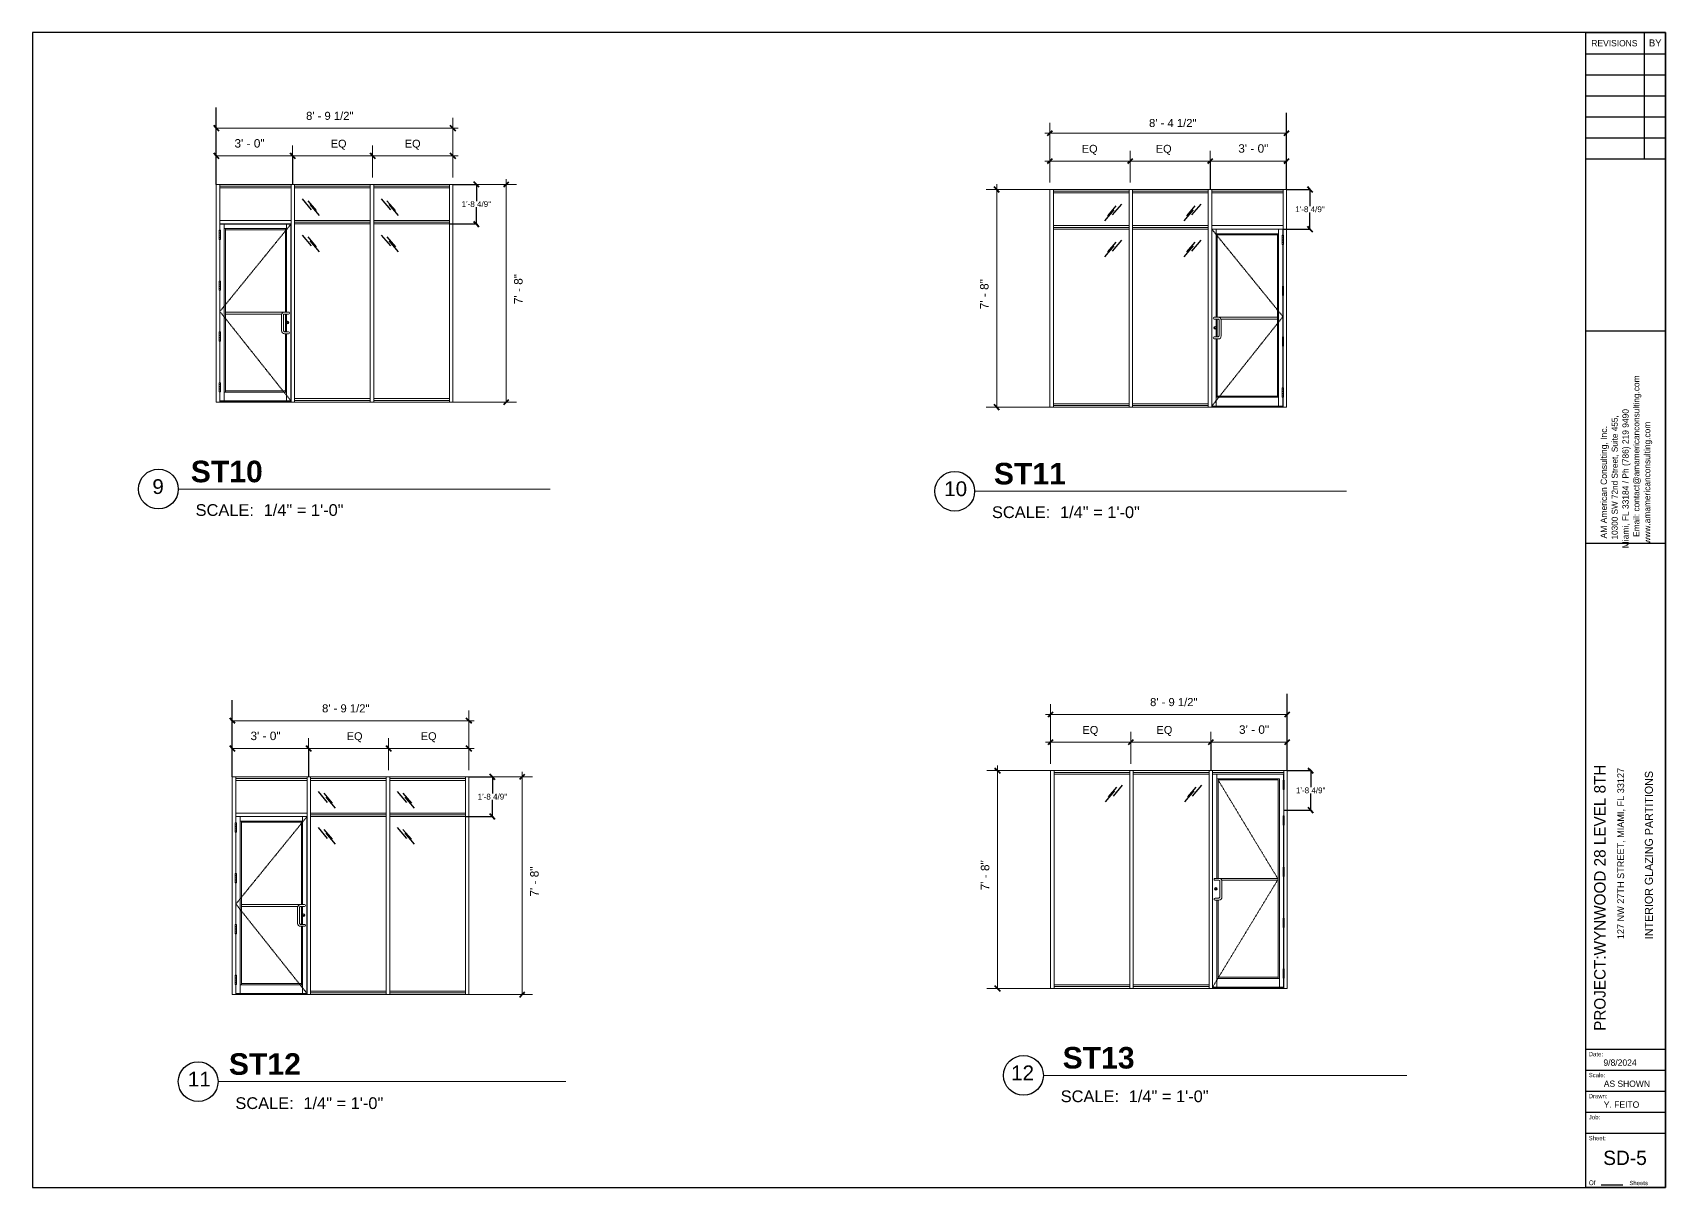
# Model space of a CAD drawing. Header units: inches. Extents: x -6061 to 13621, y -296 to 7483.
# Drawn here: x 4833 to 5540, y 3903 to 4404 of the extents above; entities that cross this region are included whole.
import ezdxf

# ---------------------------------------------------------------- set-up
doc = ezdxf.new("R2010")
doc.units = ezdxf.units.IN
doc.header["$MEASUREMENT"] = 0
doc.linetypes.add('HIDDEN', pattern=[0.375, 0.25, -0.125])
doc.layers.get('0').update_dxf_attribs({"linetype": 'CONTINUOUS'})
doc.layers.get('Defpoints').update_dxf_attribs({"color": 6, "linetype": 'CONTINUOUS', "lineweight": 15})
doc.styles.add('Arial$001H0', font='arial.ttf')
doc.styles.add('Arial$101H0', font='arialbd.ttf')
doc.styles.add('CIDFont+F1$001H0', font='')
doc.styles.add('CIDFont+F2$001H0', font='')
doc.styles.get('CIDFont+F1$001H0').set_extended_font_data('CIDFont+F1')
doc.styles.get('CIDFont+F2$001H0').set_extended_font_data('CIDFont+F2')
doc.dimstyles.get("Standard").update_dxf_attribs({"dimtxt": 0.18, "dimasz": 0.18, "dimexe": 0.18, "dimexo": 0.0625, "dimgap": 0.0625, "dimtad": 0, "dimtih": 1, "dimtoh": 1, "dimdec": 4, "dimzin": 0, "dimdsep": 46, "dimtxsty": 'Standard', "dimcen": 0.09, "dimadec": 0, "dimazin": 0, "dimtfac": 1, "dimtdec": 4, "dimtofl": 0, "dimtmove": 0, "dimatfit": 3, "dimfxl": 1, "dimtolj": 1, "dimtzin": 0, "dimlwd": -1, "dimlwe": -1, "dimarcsym": 0})

# ---------------------------------------------------------------- blocks, each defined once
blk = doc.blocks.new('*U51')
at = {"lineweight": 5}
for p, q in [((22993.25, -3884.44), (23032.75, -3884.44)), ((22993.25, -3884.44), (22993.25, -3994.44)), ((22995, -3884.44), (22995, -3994.44)), ((22995, -3886.19), (23031, -3886.19)), ((22995, -3904.44), (23031, -3904.44)), ((22997.82, -3906.76), (22997.82, -3948.94)), ((23031.25, -3907.59), (23030.65, -3907.59)), ((23031.25, -3907.59), (23031.25, -3912.29)), ((23031.29, -3933.27), (23030.69, -3933.27)), ((23031.29, -3933.27), (23031.29, -3937.97)), ((23031.29, -3958.95), (23030.69, -3958.95)), ((23031.29, -3958.95), (23031.29, -3963.65)), ((23031.25, -3984.63), (23030.65, -3984.63)), ((23031.25, -3984.63), (23031.25, -3989.33)), ((23032.75, -3994.44), (22993.25, -3994.44)), ((23031, -3993.94), (22995, -3993.94))]:
    blk.add_line(p, q, dxfattribs=at)
at = {"lineweight": 5, "extrusion": (0, 1, 0)}
for p, q in [((23031, -3907.59), (23031, -3884.44)), ((23032.75, -3994.44), (23032.75, -3884.44)), ((22995.04, -3993.86), (22995.04, -3904.51)), ((22995.04, -3904.51), (23030.96, -3904.51)), ((22997.22, -3948.94), (22997.22, -3904.56)), ((22997.22, -3906.76), (23028.78, -3906.76)), ((22997.82, -3907.39), (23028.18, -3907.39)), ((23028.18, -3989.43), (23028.18, -3906.76)), ((23028.78, -3993.86), (23028.78, -3904.51)), ((23030.65, -3907.69), (23031.25, -3907.69)), ((23030.65, -3908.59), (23031.25, -3908.59)), ((23030.96, -3907.59), (23030.96, -3904.51)), ((23031.25, -3909.49), (23030.65, -3909.49)), ((23031.25, -3910.39), (23030.65, -3910.39)), ((23031.25, -3911.29), (23030.65, -3911.29)), ((23030.65, -3912.19), (23031.25, -3912.19)), ((23030.96, -3933.27), (23030.96, -3912.29)), ((23031, -3933.27), (23031, -3912.29)), ((23030.69, -3933.37), (23031.29, -3933.37)), ((23030.69, -3934.27), (23031.29, -3934.27)), ((23031.29, -3935.17), (23030.69, -3935.17)), ((23031.29, -3936.07), (23030.69, -3936.07)), ((23031.29, -3936.97), (23030.69, -3936.97)), ((23030.69, -3937.87), (23031.29, -3937.87)), ((23030.96, -3958.95), (23030.96, -3937.97)), ((23031, -3958.95), (23031, -3937.97)), ((22997.22, -3953.8), (22997.22, -3949.94)), ((22997.82, -3958.94), (22997.82, -3949.94)), ((22997.22, -3958.94), (22997.22, -3954.8)), ((22997.22, -3993.86), (22997.22, -3959.94)), ((22997.82, -3989.43), (22997.82, -3959.94)), ((23030.69, -3959.05), (23031.29, -3959.05)), ((23030.69, -3959.95), (23031.29, -3959.95)), ((23031.29, -3960.85), (23030.69, -3960.85)), ((23031.29, -3961.75), (23030.69, -3961.75)), ((23031.29, -3962.65), (23030.69, -3962.65)), ((23030.69, -3963.55), (23031.29, -3963.55)), ((23030.96, -3984.63), (23030.96, -3963.65)), ((23031, -3984.63), (23031, -3963.65)), ((22997.22, -3989.43), (23028.78, -3989.43)), ((22997.82, -3988.8), (23028.18, -3988.8)), ((23025.71, -3989.37), (23025.71, -3989.37)), ((23030.65, -3984.73), (23031.25, -3984.73)), ((23031.25, -3985.63), (23030.65, -3985.63)), ((23031.25, -3986.53), (23030.65, -3986.53)), ((23031.25, -3987.43), (23030.65, -3987.43)), ((23030.65, -3988.33), (23031.25, -3988.33)), ((23030.65, -3989.23), (23031.25, -3989.23)), ((23030.96, -3993.86), (23030.96, -3989.33)), ((23031, -3994.44), (23031, -3989.33)), ((22995.04, -3993.86), (23030.96, -3993.86))]:
    blk.add_line(p, q, dxfattribs=at)
at = {"color": 8, "lineweight": 5}
blk.add_line((23031, -3885.31), (22995, -3885.31), dxfattribs=at)
at = {"lineweight": 5, "ltscale": 0.5}
blk.add_line((22995, -3902.69), (23031, -3902.69), dxfattribs=at)
at = {"color": 251, "linetype": 'HIDDEN', "lineweight": 5, "true_color": 0x636466}
for q in [(22995.04, -3904.51), (22995.04, -3993.86)]:
    blk.add_line((23030.96, -3948.67), q, dxfattribs=at)
at = {"color": 1, "lineweight": 5}
for p, q in [((22998.29, -3948.94), (23028.18, -3948.94)), ((22999.7, -3949.94), (23028.18, -3949.94))]:
    blk.add_line(p, q, dxfattribs=at)
at = {"lineweight": 5}
for points in [[(23031.25, -3912.29), (23030.65, -3912.29), (23030.65, -3907.59)], [(23031.29, -3937.97), (23030.69, -3937.97), (23030.69, -3933.27)], [(23031.29, -3963.65), (23030.69, -3963.65), (23030.69, -3958.95)], [(23031.25, -3989.33), (23030.65, -3989.33), (23030.65, -3984.63)]]:
    blk.add_lwpolyline(points, dxfattribs=at)
at = {"color": 1, "lineweight": 5}
blk.add_lwpolyline([(22998.29, -3948.94), (22996.29, -3948.94, 1), (22996.29, -3949.94), (22998.29, -3949.94, -0.414214), (22998.79, -3950.44), (22998.79, -3958.44), (22998.29, -3958.94), (22996.29, -3958.94, 1), (22996.29, -3959.94), (22998.29, -3959.94, 0.414214), (22999.79, -3958.44), (22999.79, -3950.44, 0.414214)], format="xyb", close=True, dxfattribs=at)
at = {"lineweight": 5}
blk.add_polyline3d([(22997.36, -3954.35, 0), (22997.31, -3954.35, 0), (22997.31, -3954.64, 0), (22997.36, -3954.64, 0)], close=True, dxfattribs=at)
for centre, radius in [((22996.76, -3954.3), 0.682), ((22996.76, -3954.3), 0.635), ((22996.76, -3954.52), 0.218)]:
    blk.add_circle(centre, radius, dxfattribs=at)
for centre, start, end in [((22996.75, -3954.54), 104.39871, 255.60129), ((22997.33, -3954.54), 284.39871, 75.60129)]:
    blk.add_arc(centre, 0.0919, start, end, dxfattribs=at)
blk = doc.blocks.new('_CLOSEDFILLED')
at = {"color": 0, "lineweight": -2, "true_color": 0x000000}
blk.add_line((-1, 0), (-2, 0), dxfattribs=at)
blk.add_solid([(-1, 0.2), (0, 0), (-1, 0.2), (-1, -0.2)], dxfattribs=at)
blk = doc.blocks.new('*D82')
at = {"color": 0, "transparency": 16777216}
for p, q in [((5375.91, 4335.69), (5386.2, 4335.69)), ((5386.02, 4335.51), (5386.02, 4328.47)), ((5386.02, 4318.71), (5386.02, 4325.76)), ((5374.41, 4318.53), (5386.2, 4318.53))]:
    blk.add_line(p, q, dxfattribs=at)
at = {"layer": 'Defpoints', "color": 0, "transparency": 16777216}
for p in [(5375.85, 4335.69), (5374.35, 4318.53), (5386.02, 4318.53)]:
    blk.add_point(p, dxfattribs=at)
at = {"color": 0, "transparency": 16777216, "xscale": 0.18, "yscale": 0.18, "zscale": 0.18}
for p, rotation in [((5386.02, 4335.69), 90), ((5386.02, 4318.53), 270)]:
    blk.add_blockref('_CLOSEDFILLED', p, dxfattribs=dict(at, rotation=rotation))
at = {"color": 0, "transparency": 16777216, "insert": (5386.02, 4327.11), "char_height": 2.5, "attachment_point": 5, "style": 'Arial$001H0'}
blk.add_mtext('1\'-8 4/9"', dxfattribs=at)
blk = doc.blocks.new('*D83')
at = {"color": 0, "transparency": 16777216}
for p, q in [((5376.23, 4083.86), (5386.51, 4083.86)), ((5386.33, 4083.68), (5386.33, 4076.64)), ((5386.33, 4066.88), (5386.33, 4073.93)), ((5374.72, 4066.7), (5386.51, 4066.7))]:
    blk.add_line(p, q, dxfattribs=at)
at = {"layer": 'Defpoints', "color": 0, "transparency": 16777216}
for p in [(5376.16, 4083.86), (5374.66, 4066.7), (5386.33, 4066.7)]:
    blk.add_point(p, dxfattribs=at)
at = {"color": 0, "transparency": 16777216, "xscale": 0.18, "yscale": 0.18, "zscale": 0.18}
for p, rotation in [((5386.33, 4083.86), 90), ((5386.33, 4066.7), 270)]:
    blk.add_blockref('_CLOSEDFILLED', p, dxfattribs=dict(at, rotation=rotation))
at = {"color": 0, "transparency": 16777216, "insert": (5386.33, 4075.28), "char_height": 2.5, "attachment_point": 5, "style": 'Arial$001H0'}
blk.add_mtext('1\'-8 4/9"', dxfattribs=at)
blk = doc.blocks.new('*D84')
at = {"color": 0, "transparency": 16777216}
for p, q in [((5021.64, 4081.14), (5031.93, 4081.14)), ((5031.75, 4080.96), (5031.75, 4073.92)), ((5031.75, 4064.16), (5031.75, 4071.21)), ((5020.14, 4063.98), (5031.93, 4063.98))]:
    blk.add_line(p, q, dxfattribs=at)
at = {"layer": 'Defpoints', "color": 0, "transparency": 16777216}
for p in [(5021.58, 4081.14), (5020.08, 4063.98), (5031.75, 4063.98)]:
    blk.add_point(p, dxfattribs=at)
at = {"color": 0, "transparency": 16777216, "xscale": 0.18, "yscale": 0.18, "zscale": 0.18}
for p, rotation in [((5031.75, 4081.14), 90), ((5031.75, 4063.98), 270)]:
    blk.add_blockref('_CLOSEDFILLED', p, dxfattribs=dict(at, rotation=rotation))
at = {"color": 0, "transparency": 16777216, "insert": (5031.75, 4072.56), "char_height": 2.5, "attachment_point": 5, "style": 'Arial$001H0'}
blk.add_mtext('1\'-8 4/9"', dxfattribs=at)
blk = doc.blocks.new('*D85')
at = {"color": 0, "transparency": 16777216}
for p, q in [((5014.71, 4337.91), (5024.99, 4337.91)), ((5024.81, 4337.73), (5024.81, 4330.69)), ((5024.81, 4320.94), (5024.81, 4327.98)), ((5013.21, 4320.76), (5024.99, 4320.76))]:
    blk.add_line(p, q, dxfattribs=at)
at = {"layer": 'Defpoints', "color": 0, "transparency": 16777216}
for p in [(5014.65, 4337.91), (5013.14, 4320.76), (5024.81, 4320.76)]:
    blk.add_point(p, dxfattribs=at)
at = {"color": 0, "transparency": 16777216, "xscale": 0.18, "yscale": 0.18, "zscale": 0.18}
for p, rotation in [((5024.81, 4337.91), 90), ((5024.81, 4320.76), 270)]:
    blk.add_blockref('_CLOSEDFILLED', p, dxfattribs=dict(at, rotation=rotation))
at = {"color": 0, "transparency": 16777216, "insert": (5024.81, 4329.34), "char_height": 2.5, "attachment_point": 5, "style": 'Arial$001H0'}
blk.add_mtext('1\'-8 4/9"', dxfattribs=at)

msp = doc.modelspace()

# ---------------------------------------------------------------- linework, layer by layer
at = {"color": 7, "linetype": 'Continuous', "lineweight": 25, "true_color": 0x000007}
for p, q in [((5505.38391, 4403.65761), (5540.01442, 4403.65761)), ((5505.38391, 4403.65758), (5505.38391, 3903.26261)), ((5530.88022, 4403.65758), (5530.88022, 4349.01129)), ((5505.38391, 4394.52341), (5540.01442, 4394.52341)), ((5505.38391, 4385.38921), (5540.01442, 4385.38921)), ((5505.38391, 4376.33445), (5540.01442, 4376.33445)), ((5505.38391, 4367.20026), (5540.01442, 4367.20026)), ((5505.38391, 4358.14548), (5540.01442, 4358.14548)), ((5505.38391, 4349.01129), (5540.01442, 4349.01129)), ((5505.38391, 4274.42862), (5540.01442, 4274.42862)), ((5505.38391, 4274.42862), (5540.01442, 4274.42862)), ((5505.38391, 4182.37182), (5540.01442, 4182.37182)), ((5540.01442, 3962.9923), (5505.38391, 3962.9923)), ((5540.01442, 3953.85811), (5505.38391, 3953.85811)), ((5540.01442, 3944.80334), (5505.38391, 3944.80334)), ((5540.01442, 3935.66915), (5505.38391, 3935.66915)), ((5540.01442, 3926.61438), (5505.38391, 3926.61438)), ((5512.2147, 3904.29517), (5521.58718, 3904.29517))]:
    msp.add_line(p, q, dxfattribs=at)
for p, q in [((4912.14461, 4356.44167), (4912.14461, 4371.17837)), ((5375.84774, 4354.21606), (5375.84774, 4368.95276)), ((4912.14461, 4337.91343), (4912.14461, 4356.44167)), ((5375.84774, 4335.68782), (5375.84774, 4354.21606)), ((4945.20681, 4350.24737), (4945.20681, 4337.91343)), ((5342.78554, 4348.02176), (5342.78554, 4335.68782)), ((4919.07878, 4099.668), (4919.07878, 4114.4047)), ((5376.16327, 4102.38652), (5376.16327, 4117.12322)), ((4919.07878, 4081.13976), (4919.07878, 4099.668)), ((5343.10107, 4096.19222), (5343.10107, 4083.85828)), ((5376.16327, 4083.85828), (5376.16327, 4102.38652)), ((4952.14098, 4093.4737), (4952.14098, 4081.13976))]:
    msp.add_line(p, q)
at = {"color": 7, "linetype": 'Continuous', "lineweight": 9, "true_color": 0x000007}
for p, q in [((5014.64527, 4362.26095), (5014.64527, 4366.74601)), ((5016.88781, 4362.26095), (4912.14461, 4362.26095)), ((5014.64527, 4362.26095), (5014.64527, 4340.87678)), ((5271.10454, 4360.03533), (5375.84774, 4360.03533)), ((5273.34707, 4360.03533), (5273.34707, 4364.5204)), ((5273.34707, 4360.03533), (5273.34707, 4338.65117)), ((4945.20681, 4350.24737), (4945.20681, 4354.73244)), ((4945.20681, 4350.24737), (4945.20681, 4354.73244)), ((4979.886, 4350.24737), (4979.886, 4354.73244)), ((5014.64527, 4350.24737), (5014.64527, 4354.73244)), ((5273.34707, 4348.02176), (5273.34707, 4352.50683)), ((5308.10635, 4348.02176), (5308.10635, 4352.50683)), ((5342.78554, 4348.02176), (5342.78554, 4352.50683)), ((5342.78554, 4348.02176), (5342.78554, 4352.50683)), ((4947.44935, 4350.24737), (4912.14461, 4350.24737)), ((4979.886, 4350.24737), (4942.96428, 4350.24737)), ((4979.886, 4350.24737), (4979.886, 4340.87678)), ((5016.88781, 4350.24737), (4979.886, 4350.24737)), ((5014.64527, 4350.24737), (5014.64527, 4340.87678)), ((5271.10454, 4348.02176), (5308.10635, 4348.02176)), ((5273.34707, 4348.02176), (5273.34707, 4338.65117)), ((5308.10635, 4348.02176), (5308.10635, 4338.65117)), ((5308.10635, 4348.02176), (5345.02807, 4348.02176)), ((5340.543, 4348.02176), (5375.84774, 4348.02176)), ((5037.71134, 4337.91343), (5014.64527, 4337.91343)), ((5037.71134, 4340.15597), (5037.71134, 4243.56683)), ((5037.71134, 4337.91343), (5042.2765, 4337.91343)), ((5250.28101, 4337.93036), (5250.28101, 4241.34122)), ((5250.28101, 4335.68782), (5245.71585, 4335.68782)), ((5250.28101, 4335.68782), (5273.34707, 4335.68782)), ((5037.71134, 4243.56137), (5014.64527, 4243.56137)), ((5037.71134, 4243.56137), (5042.2765, 4243.56137)), ((5250.28101, 4241.33576), (5245.71585, 4241.33576)), ((5250.28101, 4241.33576), (5273.34707, 4241.33576)), ((4895.66963, 4205.85024), (5056.81171, 4205.85024)), ((5240.72968, 4204.91587), (5401.87176, 4204.91587)), ((5273.66261, 4108.20579), (5273.66261, 4112.69086)), ((5023.82198, 4105.48727), (4919.07878, 4105.48727)), ((5021.57945, 4105.48727), (5021.57945, 4109.97234)), ((5021.57945, 4105.48727), (5021.57945, 4084.10311)), ((5271.42008, 4108.20579), (5376.16327, 4108.20579)), ((5273.66261, 4108.20579), (5273.66261, 4086.82163)), ((4952.14098, 4093.4737), (4952.14098, 4097.95877)), ((4952.14098, 4093.4737), (4952.14098, 4097.95877)), ((4986.82017, 4093.4737), (4986.82017, 4097.95877)), ((5021.57945, 4093.4737), (5021.57945, 4097.95877)), ((5271.42008, 4096.19222), (5308.42189, 4096.19222)), ((5273.66261, 4096.19222), (5273.66261, 4100.67728)), ((5273.66261, 4096.19222), (5273.66261, 4086.82163)), ((5308.42189, 4096.19222), (5308.42189, 4100.67728)), ((5308.42189, 4096.19222), (5308.42189, 4086.82163)), ((5308.42189, 4096.19222), (5345.34361, 4096.19222)), ((5340.85854, 4096.19222), (5376.16327, 4096.19222)), ((5343.10107, 4096.19222), (5343.10107, 4100.67728)), ((5343.10107, 4096.19222), (5343.10107, 4100.67728)), ((4954.38352, 4093.4737), (4919.07878, 4093.4737)), ((4986.82017, 4093.4737), (4949.89845, 4093.4737)), ((4986.82017, 4093.4737), (4986.82017, 4084.10311)), ((5023.82198, 4093.4737), (4986.82017, 4093.4737)), ((5021.57945, 4093.4737), (5021.57945, 4084.10311)), ((5044.64551, 4083.3823), (5044.64551, 3986.79315)), ((5250.59655, 4083.85828), (5246.03139, 4083.85828)), ((5250.59655, 4086.10081), (5250.59655, 3989.51167)), ((5250.59655, 4083.85828), (5273.66261, 4083.85828)), ((5044.64551, 4081.13976), (5021.57945, 4081.13976)), ((5044.64551, 4081.13976), (5049.21067, 4081.13976)), ((5044.64551, 3986.78769), (5021.57945, 3986.78769)), ((5044.64551, 3986.78769), (5049.21067, 3986.78769)), ((5250.59655, 3989.50621), (5246.03139, 3989.50621)), ((5250.59655, 3989.50621), (5273.66261, 3989.50621)), ((4912.89788, 3949.07657), (5063.6282, 3949.07657)), ((5270.50756, 3951.79509), (5427.96548, 3951.79509))]:
    msp.add_line(p, q, dxfattribs=at)
at = {"color": 7, "linetype": 'Continuous', "lineweight": 40, "true_color": 0x000007}
for p, q in [((4912.14461, 4362.26095), (4911.02335, 4363.38221)), ((4912.14461, 4362.26095), (4913.26588, 4361.13968)), ((5014.64527, 4362.26095), (5013.52401, 4363.38221)), ((5014.64527, 4362.26095), (5015.76654, 4361.13968)), ((5273.34707, 4360.03533), (5272.22581, 4358.91407)), ((5273.34707, 4360.03533), (5274.46834, 4361.1566)), ((5375.84774, 4360.03533), (5374.72647, 4358.91407)), ((5375.84774, 4360.03533), (5376.969, 4361.1566)), ((4912.14461, 4350.24737), (4911.02335, 4351.36864)), ((4945.20681, 4350.24737), (4944.08555, 4351.36864)), ((4945.20681, 4350.24737), (4944.08555, 4351.36864)), ((4979.886, 4350.24737), (4978.76473, 4351.36864)), ((5014.64527, 4350.24737), (5013.52401, 4351.36864)), ((4912.14461, 4350.24737), (4913.26588, 4349.1261)), ((4945.20681, 4350.24737), (4946.32808, 4349.1261)), ((4945.20681, 4350.24737), (4946.32808, 4349.1261)), ((4979.886, 4350.24737), (4981.00726, 4349.1261)), ((5014.64527, 4350.24737), (5015.76654, 4349.1261)), ((5273.34707, 4348.02176), (5272.22581, 4346.90049)), ((5273.34707, 4348.02176), (5274.46834, 4349.14303)), ((5308.10635, 4348.02176), (5306.98508, 4346.90049)), ((5308.10635, 4348.02176), (5309.22762, 4349.14303)), ((5342.78554, 4348.02176), (5341.66427, 4346.90049)), ((5342.78554, 4348.02176), (5341.66427, 4346.90049)), ((5342.78554, 4348.02176), (5343.9068, 4349.14303)), ((5342.78554, 4348.02176), (5343.9068, 4349.14303)), ((5375.84774, 4348.02176), (5374.72647, 4346.90049)), ((5375.84774, 4348.02176), (5376.969, 4349.14303)), ((5024.81331, 4337.91343), (5023.69204, 4339.0347)), ((5024.81331, 4337.91343), (5025.93458, 4336.79217)), ((5037.71134, 4337.91343), (5036.59007, 4336.79217)), ((5037.71134, 4337.91343), (5038.8326, 4339.0347)), ((5250.28101, 4335.68782), (5249.15974, 4336.80909)), ((5386.01577, 4335.68782), (5384.8945, 4336.80909)), ((5250.28101, 4335.68782), (5251.40228, 4334.56656)), ((5386.01577, 4335.68782), (5387.13704, 4334.56655)), ((5024.81331, 4320.75851), (5023.69204, 4321.87978)), ((5024.81331, 4320.75851), (5025.93458, 4319.55716)), ((5386.01577, 4318.5329), (5384.8945, 4319.65416)), ((5386.01577, 4318.5329), (5387.13704, 4317.33154)), ((5037.71134, 4243.56137), (5036.59007, 4242.36001)), ((5037.71134, 4243.56137), (5038.8326, 4244.68263)), ((5250.28101, 4241.33576), (5249.15974, 4242.45702)), ((5250.28101, 4241.33576), (5251.40228, 4240.1344)), ((4919.07878, 4105.48727), (4917.95752, 4106.60854)), ((4919.07878, 4105.48727), (4920.20005, 4104.36601)), ((5021.57945, 4105.48727), (5020.45818, 4106.60854)), ((5021.57945, 4105.48727), (5022.70071, 4104.36601)), ((5273.66261, 4108.20579), (5272.54134, 4107.08452)), ((5273.66261, 4108.20579), (5274.78388, 4109.32706)), ((5376.16327, 4108.20579), (5375.04201, 4107.08452)), ((5376.16327, 4108.20579), (5377.28454, 4109.32706)), ((5273.66261, 4096.19222), (5272.54134, 4095.07095)), ((5273.66261, 4096.19222), (5274.78388, 4097.31348)), ((5308.42189, 4096.19222), (5307.30062, 4095.07095)), ((5308.42189, 4096.19222), (5309.54315, 4097.31348)), ((5343.10107, 4096.19222), (5341.97981, 4095.07095)), ((5343.10107, 4096.19222), (5341.97981, 4095.07095)), ((5343.10107, 4096.19222), (5344.22234, 4097.31348)), ((5343.10107, 4096.19222), (5344.22234, 4097.31348)), ((5376.16327, 4096.19222), (5375.04201, 4095.07095)), ((5376.16327, 4096.19222), (5377.28454, 4097.31348)), ((4919.07878, 4093.4737), (4917.95752, 4094.59496)), ((4919.07878, 4093.4737), (4920.20005, 4092.35243)), ((4952.14098, 4093.4737), (4951.01972, 4094.59496)), ((4952.14098, 4093.4737), (4951.01972, 4094.59496)), ((4952.14098, 4093.4737), (4953.26225, 4092.35243)), ((4952.14098, 4093.4737), (4953.26225, 4092.35243)), ((4986.82017, 4093.4737), (4985.6989, 4094.59496)), ((4986.82017, 4093.4737), (4987.94144, 4092.35243)), ((5021.57945, 4093.4737), (5020.45818, 4094.59496)), ((5021.57945, 4093.4737), (5022.70071, 4092.35243)), ((5031.74748, 4081.13976), (5030.62621, 4082.26103)), ((5044.64551, 4081.13976), (5045.76678, 4082.26103)), ((5250.59655, 4083.85828), (5249.47528, 4084.97955)), ((5250.59655, 4083.85828), (5251.71781, 4082.73701)), ((5386.33131, 4083.85828), (5385.21004, 4084.97954)), ((5386.33131, 4083.85828), (5387.45257, 4082.73701)), ((5031.74748, 4081.13976), (5032.86875, 4080.01849)), ((5044.64551, 4081.13976), (5043.52424, 4080.01849)), ((5031.74748, 4063.98484), (5030.62621, 4065.10611)), ((5031.74748, 4063.98484), (5032.86875, 4062.78348)), ((5386.33131, 4066.70335), (5385.21004, 4067.82462)), ((5386.33131, 4066.70335), (5387.45257, 4065.502)), ((5250.59655, 3989.50621), (5249.47528, 3990.62748)), ((5044.64551, 3986.78769), (5043.52424, 3985.58634)), ((5044.64551, 3986.78769), (5045.76678, 3987.90896)), ((5250.59655, 3989.50621), (5251.71781, 3988.30486))]:
    msp.add_line(p, q, dxfattribs=at)
at = {"lineweight": 5, "ltscale": 0.5}
for p, q in [((4978.83438, 4337.91343), (4946.02559, 4337.91343)), ((5013.14422, 4337.91343), (4980.33543, 4337.91343)), ((5274.84813, 4335.68782), (5307.65692, 4335.68782)), ((5309.15797, 4335.68782), (5341.96676, 4335.68782)), ((5275.16367, 4083.85828), (5307.97245, 4083.85828)), ((5309.47351, 4083.85828), (5342.28229, 4083.85828)), ((4985.76855, 4081.13976), (4952.95976, 4081.13976)), ((5020.07839, 4081.13976), (4987.2696, 4081.13976))]:
    msp.add_line(p, q, dxfattribs=at)
at = {"color": 8, "lineweight": 5}
for p, q in [((4946.02559, 4337.16291), (4978.83438, 4337.16291)), ((4980.33543, 4337.16291), (5013.14422, 4337.16291)), ((5307.65692, 4334.93729), (5274.84813, 4334.93729)), ((5341.96676, 4334.93729), (5309.15797, 4334.93729)), ((4946.02559, 4321.50902), (4978.83438, 4321.50903)), ((4980.33543, 4321.50902), (5013.14422, 4321.50903)), ((5307.65691, 4319.28341), (5274.84813, 4319.28342)), ((5341.96676, 4319.28341), (5309.15797, 4319.28342)), ((4946.02559, 4244.31187), (4978.83438, 4244.31187)), ((4980.33543, 4244.31187), (5013.14422, 4244.31187)), ((5307.65692, 4242.08626), (5274.84813, 4242.08626)), ((5341.96676, 4242.08626), (5309.15797, 4242.08626)), ((5307.97245, 4083.10775), (5275.16367, 4083.10775)), ((5342.28229, 4083.10775), (5309.47351, 4083.10775)), ((5374.66221, 4083.10775), (5343.78335, 4083.10775)), ((4952.95976, 4080.38923), (4985.76855, 4080.38923)), ((4987.2696, 4080.38923), (5020.07839, 4080.38923)), ((4952.95976, 4064.73534), (4985.76855, 4064.73536)), ((4987.26961, 4064.73535), (5020.07839, 4064.73536)), ((5307.97245, 3990.25672), (5275.16367, 3990.25672)), ((5342.28229, 3990.25672), (5309.47351, 3990.25672)), ((4952.95976, 3987.5382), (4985.76855, 3987.5382)), ((4987.2696, 3987.5382), (5020.07839, 3987.5382))]:
    msp.add_line(p, q, dxfattribs=at)
at = {"lineweight": 5}
for p, q in [((4978.83438, 4337.91345), (4978.83438, 4243.56137)), ((4978.83438, 4336.41235), (4946.02559, 4336.41235)), ((5013.14422, 4336.41235), (4980.33543, 4336.41235)), ((5274.84813, 4334.18674), (5307.65692, 4334.18674)), ((5309.15797, 4335.68783), (5309.15797, 4241.33575)), ((5309.15797, 4334.18674), (5341.96676, 4334.18674)), ((4978.83438, 4245.06243), (4946.02559, 4245.06243)), ((5013.14422, 4245.06243), (4980.33543, 4245.06243)), ((4978.83438, 4243.56137), (4946.02559, 4243.56137)), ((5013.14422, 4243.56137), (4980.33543, 4243.56137)), ((5274.84813, 4242.83682), (5307.65692, 4242.83682)), ((5274.84813, 4241.33576), (5307.65692, 4241.33576)), ((5309.15797, 4242.83681), (5341.96676, 4242.83681)), ((5309.15797, 4241.33575), (5341.96676, 4241.33575)), ((5275.16367, 4082.3572), (5307.97245, 4082.3572)), ((5309.47351, 4083.85829), (5309.47351, 3989.50621)), ((5309.47351, 4082.3572), (5342.28229, 4082.3572)), ((5342.28229, 4083.85828), (5376.16327, 4083.85828)), ((5342.28229, 4083.85828), (5342.2823, 3989.50621)), ((5343.78335, 4083.85828), (5343.78335, 3989.50621)), ((5343.78335, 4082.35722), (5374.66221, 4082.35722)), ((5343.78335, 4082.35719), (5374.66221, 4082.35719)), ((4985.76855, 4079.63868), (4952.95976, 4079.63868)), ((4985.76855, 4081.13977), (4985.76855, 3986.78769)), ((5020.07839, 4079.63868), (4987.2696, 4079.63868)), ((5346.20194, 4079.82461), (5346.20194, 4037.16978)), ((5374.87142, 4079.65394), (5374.35677, 4079.65394)), ((5374.87142, 4079.65394), (5374.87142, 4075.62253)), ((5374.90928, 4064.2032), (5374.39463, 4064.2032)), ((5374.90928, 4064.2032), (5374.90928, 4060.17179)), ((5374.90928, 4041.97307), (5374.39463, 4041.97307)), ((5374.90928, 4041.97307), (5374.90928, 4037.94166)), ((5374.90928, 4019.94568), (5374.39463, 4019.94568)), ((5374.90928, 4019.94568), (5374.90928, 4015.91427)), ((5374.87141, 3997.91828), (5374.35677, 3997.91828)), ((5374.87141, 3997.91828), (5374.87141, 3993.88688)), ((5275.16367, 3991.00727), (5307.97245, 3991.00727)), ((5309.47351, 3991.00727), (5342.28229, 3991.00727)), ((4985.76855, 3988.28875), (4952.95976, 3988.28875)), ((4985.76855, 3986.78769), (4952.95976, 3986.78769)), ((5020.07839, 3988.28875), (4987.2696, 3988.28875)), ((5020.07839, 3986.78769), (4987.2696, 3986.7877)), ((5275.16367, 3989.50621), (5307.97245, 3989.50621)), ((5309.47351, 3989.50621), (5342.28229, 3989.50621)), ((5376.16326, 3989.50619), (5342.28229, 3989.50621)), ((5374.66221, 3989.93507), (5343.78335, 3989.93507))]:
    msp.add_line(p, q, dxfattribs=at)
at = {"lineweight": 5, "extrusion": (0, 1, 0)}
for p, q in [((5343.81661, 4082.29063), (5374.62896, 4082.29065)), ((5345.68731, 4037.16978), (5345.68731, 4082.29063)), ((5374.62896, 4079.65394), (5374.62896, 4082.29065)), ((5374.66221, 4064.0001), (5374.66221, 4083.85828)), ((5376.16321, 3989.50619), (5376.16327, 4083.85828)), ((5345.68732, 4080.3607), (5372.75825, 4080.36072)), ((5346.20194, 4079.82461), (5372.24358, 4079.82461)), ((5372.24358, 3993.80368), (5372.24358, 4079.82461)), ((5372.75825, 3989.99786), (5372.75825, 4080.36072)), ((5374.35677, 4079.56816), (5374.87142, 4079.56816)), ((5374.35677, 4078.79619), (5374.87142, 4078.79619)), ((5374.87142, 4078.02422), (5374.35677, 4078.02422)), ((5374.87142, 4077.25225), (5374.35677, 4077.25225)), ((5374.87142, 4076.48028), (5374.35677, 4076.48028)), ((5374.35677, 4075.70831), (5374.87142, 4075.70831)), ((5343.8166, 3989.99786), (5343.8166, 4066.63679)), ((5374.39463, 4064.11742), (5374.90928, 4064.11742)), ((5374.39463, 4063.34545), (5374.90928, 4063.34545)), ((5374.90928, 4062.57348), (5374.39463, 4062.57348)), ((5374.90928, 4061.80151), (5374.39463, 4061.80151)), ((5374.90928, 4061.02954), (5374.39463, 4061.02954)), ((5374.39463, 4060.25757), (5374.90928, 4060.25757)), ((5374.62896, 4041.97307), (5374.62896, 4059.96869)), ((5374.66221, 4041.97307), (5374.66221, 4059.96869)), ((5374.39463, 4041.8873), (5374.90928, 4041.8873)), ((5374.39463, 4041.11532), (5374.90928, 4041.11532)), ((5374.90928, 4040.34335), (5374.39463, 4040.34335)), ((5374.90928, 4039.57138), (5374.39463, 4039.57138)), ((5374.90928, 4038.79941), (5374.39463, 4038.79941)), ((5374.39463, 4038.02744), (5374.90928, 4038.02744)), ((5374.62896, 4019.94568), (5374.62896, 4037.94166)), ((5374.66221, 4019.94568), (5374.66221, 4037.94166)), ((5345.68731, 3989.99786), (5345.68731, 4027.73457)), ((5346.20198, 3993.80368), (5346.20198, 4027.73457)), ((5374.39463, 4019.8599), (5374.90928, 4019.8599)), ((5374.39463, 4019.08793), (5374.90928, 4019.08793)), ((5374.90928, 4018.31596), (5374.39463, 4018.31596)), ((5374.90928, 4017.54399), (5374.39463, 4017.54399)), ((5374.90928, 4016.77202), (5374.39463, 4016.77202)), ((5374.39463, 4016.00004), (5374.90928, 4016.00004)), ((5374.62896, 3997.91828), (5374.62896, 4015.91427)), ((5374.66221, 3997.91828), (5374.66221, 4015.91427)), ((5374.35677, 3997.83251), (5374.87141, 3997.83251)), ((5345.68731, 3993.80368), (5372.75825, 3993.80368)), ((5346.20198, 3994.33977), (5372.24358, 3994.33977)), ((5370.11894, 3993.84857), (5370.11894, 3993.85286)), ((5374.87141, 3997.06054), (5374.35677, 3997.06054)), ((5374.87141, 3996.28857), (5374.35677, 3996.28857)), ((5374.87141, 3995.51659), (5374.35677, 3995.51659)), ((5374.35677, 3994.74462), (5374.87141, 3994.74462)), ((5374.35677, 3993.97265), (5374.87141, 3993.97265)), ((5374.62896, 3989.99786), (5374.62896, 3993.88688)), ((5374.66221, 3989.50619), (5374.66221, 3993.88688)), ((5343.8166, 3989.99786), (5374.62896, 3989.99786))]:
    msp.add_line(p, q, dxfattribs=at)
at = {"color": 251, "linetype": 'HIDDEN', "lineweight": 5, "true_color": 0x636466}
for q in [(5346.20194, 4079.82461), (5343.8166, 3989.99786)]:
    msp.add_line((5372.24358, 4036.81414), q, dxfattribs=at)
at = {"color": 1, "lineweight": 5}
for p, q in [((5346.60308, 4037.16978), (5372.24358, 4037.16981)), ((5347.81488, 4036.31204), (5372.24358, 4036.31206))]:
    msp.add_line(p, q, dxfattribs=at)
msp.add_lwpolyline([(4832.55942, 3903.26261), (5540.01442, 3903.26261), (5540.01442, 4403.65761), (4832.55942, 4403.65761)], close=True)
at = {"color": 7, "linetype": 'Continuous', "lineweight": 25, "true_color": 0x000007}
for points in [[(5540.01442, 4403.65758), (5540.01442, 3903.26261), (5505.38391, 3903.26261)], [(5540.01442, 3903.26261), (5540.01442, 4403.65758), (5530.88022, 4403.65758)]]:
    msp.add_lwpolyline(points, dxfattribs=at)
at = {"lineweight": 5}
for points in [[(4944.52453, 4243.56137), (4946.02559, 4243.56137), (4946.02559, 4337.91343), (4944.52453, 4337.91343)], [(4978.83437, 4243.56137), (4980.33543, 4243.56137), (4980.33543, 4337.91343), (4978.83437, 4337.91343)], [(5013.14422, 4243.56137), (5014.64527, 4243.56137), (5014.64527, 4337.91343), (5013.14422, 4337.91343)], [(5274.84813, 4241.33576), (5273.34707, 4241.33576), (5273.34707, 4335.68782), (5274.84813, 4335.68782)], [(5309.15797, 4241.33575), (5307.65692, 4241.33575), (5307.65692, 4335.68782), (5309.15797, 4335.68782)], [(5343.46781, 4241.33575), (5341.96676, 4241.33575), (5341.96676, 4335.68782), (5343.46781, 4335.68782)], [(4946.02559, 4322.25955), (4978.83438, 4322.25955), (4978.83438, 4320.75849), (4946.02559, 4320.75849)], [(4980.33543, 4322.25955), (5013.14422, 4322.25955), (5013.14422, 4320.75849), (4980.33543, 4320.75849)], [(5307.65691, 4320.03394), (5274.84813, 4320.03394), (5274.84813, 4318.53288), (5307.65691, 4318.53288)], [(5341.96676, 4320.03393), (5309.15797, 4320.03393), (5309.15797, 4318.53288), (5341.96676, 4318.53288)], [(5275.16367, 3989.50621), (5273.66261, 3989.50621), (5273.66261, 4083.85828), (5275.16367, 4083.85828)], [(5309.47351, 3989.50621), (5307.97245, 3989.50621), (5307.97245, 4083.85828), (5309.47351, 4083.85828)], [(5343.78335, 3989.50621), (5342.28229, 3989.50621), (5342.28229, 4083.85828), (5343.78335, 4083.85828)], [(4951.45871, 3986.78769), (4952.95976, 3986.78769), (4952.95976, 4081.13976), (4951.45871, 4081.13976)], [(4985.76855, 3986.78769), (4987.2696, 3986.78769), (4987.2696, 4081.13976), (4985.76855, 4081.13976)], [(5020.07839, 3986.78769), (5021.57945, 3986.78769), (5021.57945, 4081.13976), (5020.07839, 4081.13976)], [(4952.95976, 4065.48587), (4985.76855, 4065.48587), (4985.76855, 4063.98482), (4952.95976, 4063.98482)], [(4987.26961, 4065.48587), (5020.07839, 4065.48587), (5020.07839, 4063.98482), (4987.26961, 4063.98482)]]:
    msp.add_lwpolyline(points, close=True, dxfattribs=at)
at = {"color": 8, "ltscale": 0.008}
for points in [[(4949.29301, 4331.60545), (4953.30373, 4326.8767)], [(4951.78205, 4330.80823), (4955.4055, 4326.53608)], [(4983.60285, 4331.60545), (4987.61357, 4326.8767)], [(4986.09189, 4330.80823), (4989.71534, 4326.53608)], [(4952.61842, 4329.13957), (4956.66321, 4324.37064)], [(4986.92826, 4329.13957), (4990.97305, 4324.37064)], [(5301.06409, 4326.91396), (5297.01929, 4322.14503)], [(5301.90046, 4328.58262), (5298.27701, 4324.31047)], [(5304.38949, 4329.37984), (5300.37878, 4324.65109)], [(5335.37393, 4326.91395), (5331.32913, 4322.14503)], [(5336.2103, 4328.58261), (5332.58685, 4324.31046)], [(5338.69934, 4329.37984), (5334.68862, 4324.65109)], [(4949.29301, 4315.95159), (4953.30373, 4311.22284)], [(4983.60286, 4315.95159), (4987.61357, 4311.22284)], [(4951.78205, 4315.15437), (4955.4055, 4310.88222)], [(4952.61842, 4313.48571), (4956.66321, 4308.71678)], [(4986.09189, 4315.15437), (4989.71534, 4310.88222)], [(4986.92826, 4313.48571), (4990.97306, 4308.71678)], [(5301.06409, 4311.2601), (5297.01929, 4306.49117)], [(5301.90046, 4312.92875), (5298.27701, 4308.65661)], [(5304.38949, 4313.72598), (5300.37878, 4308.99723)], [(5335.37393, 4311.26009), (5331.32913, 4306.49117)], [(5336.2103, 4312.92875), (5332.58685, 4308.6566)], [(5338.69933, 4313.72598), (5334.68862, 4308.99723)], [(5301.37962, 4075.08441), (5297.33483, 4070.31549)], [(5302.216, 4076.75307), (5298.59255, 4072.48092)], [(5304.70503, 4077.55029), (5300.69431, 4072.82155)], [(5335.68947, 4075.08441), (5331.64467, 4070.31549)], [(5336.52584, 4076.75307), (5332.90239, 4072.48092)], [(5339.01487, 4077.55029), (5335.00416, 4072.82155)], [(4956.22718, 4074.83177), (4960.2379, 4070.10303)], [(4958.71622, 4074.03455), (4962.33967, 4069.7624)], [(4959.55259, 4072.36589), (4963.59739, 4067.59697)], [(4990.53703, 4074.83178), (4994.54774, 4070.10303)], [(4993.02606, 4074.03455), (4996.64951, 4069.76241)], [(4993.86243, 4072.36589), (4997.90723, 4067.59697)], [(4956.22719, 4059.17791), (4960.2379, 4054.44917)], [(4958.71622, 4058.38069), (4962.33967, 4054.10854)], [(4959.55259, 4056.71203), (4963.59739, 4051.94311)], [(4990.53703, 4059.17792), (4994.54774, 4054.44917)], [(4993.02606, 4058.38069), (4996.64951, 4054.10854)], [(4993.86243, 4056.71203), (4997.90723, 4051.94311)]]:
    msp.add_lwpolyline(points, dxfattribs=at)
at = {"lineweight": 5}
for points in [[(5374.87142, 4075.62253), (5374.35677, 4075.62253), (5374.35677, 4079.65394)], [(5374.90928, 4060.17179), (5374.39463, 4060.17179), (5374.39463, 4064.2032)], [(5374.90928, 4037.94166), (5374.39463, 4037.94166), (5374.39463, 4041.97307)], [(5374.90928, 4015.91427), (5374.39463, 4015.91427), (5374.39463, 4019.94568)], [(5374.87141, 3993.88688), (5374.35677, 3993.88688), (5374.35677, 3997.91828)]]:
    msp.add_lwpolyline(points, dxfattribs=at)
at = {"color": 1, "lineweight": 5}
msp.add_lwpolyline([(5346.60184, 4037.16978), (5344.88635, 4037.16978, 1), (5344.88635, 4036.31204), (5346.60184, 4036.31204, -0.414213562), (5347.03072, 4035.88316), (5347.03072, 4029.02119), (5346.60184, 4028.59231), (5344.88635, 4028.59231, 1), (5344.88635, 4027.73457), (5346.60184, 4027.73457, 0.414213562), (5347.88846, 4029.02119), (5347.88846, 4035.88316, 0.414213562)], format="xyb", close=True, dxfattribs=at)
at = {"lineweight": 5}
msp.add_polyline3d([(5345.8024, 4032.52602, 0), (5345.7632, 4032.52602, 0), (5345.7632, 4032.27343, 0), (5345.8024, 4032.27343, 0)], close=True, dxfattribs=at)
for centre in [(4887.05288, 4205.85024), (5232.11293, 4204.91587), (4904.28113, 3949.07657), (5261.89082, 3951.79509)]:
    msp.add_circle(centre, 8.61674)
for centre, radius in [((5345.29019, 4032.57171), 0.58464), ((5345.29019, 4032.57171), 0.54446), ((5345.29019, 4032.38431), 0.18739)]:
    msp.add_circle(centre, radius, dxfattribs=at)
for centre, start, end in [((5345.28535, 4032.35927), 104.39871155, 255.60128845), ((5345.7828, 4032.35927), 284.39871155, 75.60128845)]:
    msp.add_arc(centre, 0.0788, start, end, dxfattribs=at)
at = {"layer": 'Defpoints', "color": 6, "lineweight": 5}
for points in [[(4978.83438, 4337.91345), (4980.33543, 4337.91345), (4980.33543, 4243.56137), (4978.83438, 4243.56137)], [(5309.15797, 4335.68783), (5307.65691, 4335.68783), (5307.65692, 4241.33575), (5309.15797, 4241.33575)], [(5309.47351, 4083.85829), (5307.97245, 4083.85829), (5307.97245, 3989.50621), (5309.47351, 3989.50621)], [(4985.76855, 4081.13977), (4987.2696, 4081.13977), (4987.2696, 3986.78769), (4985.76855, 3986.78769)]]:
    msp.add_lwpolyline(points, dxfattribs=at)

# ---------------------------------------------------------------- block references
at = {"yscale": 0.8577460631640043, "zscale": 0.8577460631640043}
for p, xscale in [((24668.39765, 7669.77326), -0.8577460631640043), ((-14380.4053, 7667.54765), 0.8577460631640043), ((24675.33182, 7412.99959), -0.8577460631640043)]:
    msp.add_blockref('*U51', p, dxfattribs=dict(at, xscale=xscale))

# ---------------------------------------------------------------- texts
at = {"color": 7, "true_color": 0x000007}
for s, height, style, p in [('REVISIONS', 2.745462, 'CIDFont+F1$001H0', (5507.94279, 4397.71046)), ('BY', 3.001664, 'CIDFont+F1$001H0', (5532.96306, 4397.71046)), ('8\' - 9 1/2"', 3.4905041, 'Arial$001H0', (4951.03526, 4365.86493)), ('8\' - 4 1/2"', 3.4905041, 'Arial$001H0', (5316.30622, 4362.75858)), ('3\' - 0"', 3.667117, 'Arial$001H0', (4920.01084, 4353.85136)), ('EQ', 3.40067, 'Arial$001H0', (4961.70724, 4353.85136)), ('EQ', 3.40067, 'Arial$001H0', (4993.79107, 4353.85136)), ('EQ', 3.40067, 'Arial$001H0', (5287.13549, 4351.62575)), ('EQ', 3.40067, 'Arial$001H0', (5319.21932, 4351.62575)), ('3\' - 0"', 3.667117, 'Arial$001H0', (5354.95899, 4351.62575)), ('ST10', 9.344675, 'Arial$101H0', (4901.06763, 4208.81357)), ('ST11', 9.344675, 'Arial$101H0', (5249.06865, 4207.87919)), ('9', 6.40061, 'Arial$001H0', (4884.42804, 4203.74054)), ('10', 6.400615, 'Arial$001H0', (5227.52093, 4202.80618)), ('SCALE:', 5.086183, 'Arial$001H0', (4903.17371, 4194.23693)), ('1/4" = 1\'-0"', 5.0830544, 'Arial$001H0', (4932.647, 4194.23693)), ('SCALE:', 5.086183, 'Arial$001H0', (5248.23376, 4193.30256)), ('1/4" = 1\'-0"', 5.0830544, 'Arial$001H0', (5277.70706, 4193.30256)), ('8\' - 9 1/2"', 3.4905041, 'Arial$001H0', (4957.96943, 4109.09126)), ('8\' - 9 1/2"', 3.4905041, 'Arial$001H0', (5316.75104, 4111.80977)), ('EQ', 3.40067, 'Arial$001H0', (5287.45103, 4099.7962)), ('EQ', 3.40067, 'Arial$001H0', (5319.53486, 4099.7962)), ('3\' - 0"', 3.667117, 'Arial$001H0', (5355.27453, 4099.7962)), ('3\' - 0"', 3.667117, 'Arial$001H0', (4926.94501, 4097.07769)), ('EQ', 3.40067, 'Arial$001H0', (4968.64142, 4097.07769)), ('EQ', 3.40067, 'Arial$001H0', (5000.72524, 4097.07769)), ('ST13', 9.344675, 'Arial$101H0', (5278.84642, 3954.75841)), ('Date:', 1.885676, 'CIDFont+F1$001H0', (5506.81379, 3960.05347)), ('ST12', 9.344675, 'Arial$101H0', (4917.59665, 3952.03989)), ('12', 6.400615, 'Arial$001H0', (5256.52031, 3949.68539)), ('9/8/2024', 2.76745, 'CIDFont+F1$001H0', (5513.18444, 3955.92398)), ('11', 6.400615, 'Arial$001H0', (4899.80562, 3946.96687)), ('Scale:', 1.867076, 'CIDFont+F1$001H0', (5506.81379, 3950.9987)), ('AS SHOWN', 2.746002, 'CIDFont+F1$001H0', (5513.3427, 3946.79084)), ('SCALE:', 5.086183, 'Arial$001H0', (4920.39818, 3937.20786)), ('1/4" = 1\'-0"', 5.0830544, 'Arial$001H0', (4949.87147, 3937.20786)), ('SCALE:', 5.086183, 'Arial$001H0', (5278.01165, 3940.18178)), ('1/4" = 1\'-0"', 5.0830544, 'Arial$001H0', (5307.48494, 3940.18178)), ('Drawn:', 1.858902, 'CIDFont+F1$001H0', (5506.81379, 3941.86451)), ('Y. FEITO', 2.758454, 'CIDFont+F1$001H0', (5513.3427, 3937.73587)), ('Job:', 1.920118, 'CIDFont+F1$001H0', (5506.81379, 3932.73031)), ('Sheet:', 1.863512, 'CIDFont+F1$001H0', (5506.81379, 3923.67555)), ('SD-5', 6.197286, 'CIDFont+F1$001H0', (5513.09755, 3912.95385)), ('Of', 2.05, 'CIDFont+F1$001H0', (5506.81379, 3904.21575)), ('Sheets', 1.85793, 'CIDFont+F1$001H0', (5524.44689, 3904.21575))]:
    msp.add_text(s, height=height, dxfattribs=dict(at, style=style)).set_placement(p)
for s, height, style, p in [('7\' - 8"', 3.667117, 'Arial$001H0', (5044.8552, 4286.01473)), ('7\' - 8"', 3.667117, 'Arial$001H0', (5246.75673, 4283.78912)), ('PROJECT:WYNWOOD 28 LEVEL 8TH', 4.9446233, 'CIDFont+F1$001H0', (5514.11179, 3971.09356)), ('127 NW 27TH STREET, MIAMI, FL 33127', 2.954715, 'CIDFont+F1$001H0', (5522.15451, 4010.80943)), ('INTERIOR GLAZING PARTITIONS', 3.4665729, 'CIDFont+F1$001H0', (5534.60859, 4010.8063)), ('7\' - 8"', 3.667117, 'Arial$001H0', (5051.78937, 4029.24106)), ('7\' - 8"', 3.667117, 'Arial$001H0', (5247.07227, 4031.95958))]:
    msp.add_text(s, height=height, rotation=90, dxfattribs=dict(at, style=style)).set_placement(p)
at = {"color": 146, "true_color": 0x105689, "style": 'CIDFont+F2$001H0'}
for s, height, p in [('Email: contact@amamericanconsulting.com', 2.6856395, (5528.7781, 4185.15555)), ('      Miami, FL 33184 / Ph (786) 219 9490', 2.7228606, (5524.1204, 4174.1654)), ('          AM American Consulting, Inc.', 2.766954, (5514.73583, 4174.1654)), ('          10300 SW 72nd Street, Suite 455,', 2.6511926, (5519.3923, 4174.1654)), ('        www.amamericanconsulting.com', 2.7028453, (5533.5037, 4174.1654))]:
    msp.add_text(s, height=height, rotation=90, dxfattribs=at).set_placement(p)

# ---------------------------------------------------------------- dimensions: what is measured, and where the dimension line sits
at = {"color": 7}
for base, p1, p2, picture, middle in [((5024.81331, 4320.75851), (5014.64527, 4337.91343), (5013.14421, 4320.75851), '*D85', (5024.81331, 4329.33597)), ((5386.01577, 4318.5329), (5375.84774, 4335.68782), (5374.34667, 4318.5329), '*D82', (5386.01577, 4327.11036)), ((5386.33131, 4066.70335), (5376.16327, 4083.85828), (5374.66221, 4066.70335), '*D83', (5386.33131, 4075.28082)), ((5031.74748, 4063.98484), (5021.57945, 4081.13976), (5020.07838, 4063.98484), '*D84', (5031.74748, 4072.5623))]:
    dim = msp.add_linear_dim(base=base, p1=p1, p2=p2, angle=90, text='1\'-8 4/9"', dimstyle='Standard', override={"dimtxt": 2.5, "dimzin": 8, "dimtxsty": 'Arial$001H0', "dimtdec": 2, "dimtofl": 1, "dimtolj": 0, "dimtzin": 8}, dxfattribs=at)
    dim.commit()
    dim.dimension.update_dxf_attribs({"geometry": picture, "text_midpoint": middle})

doc.saveas('drawing.dxf')
